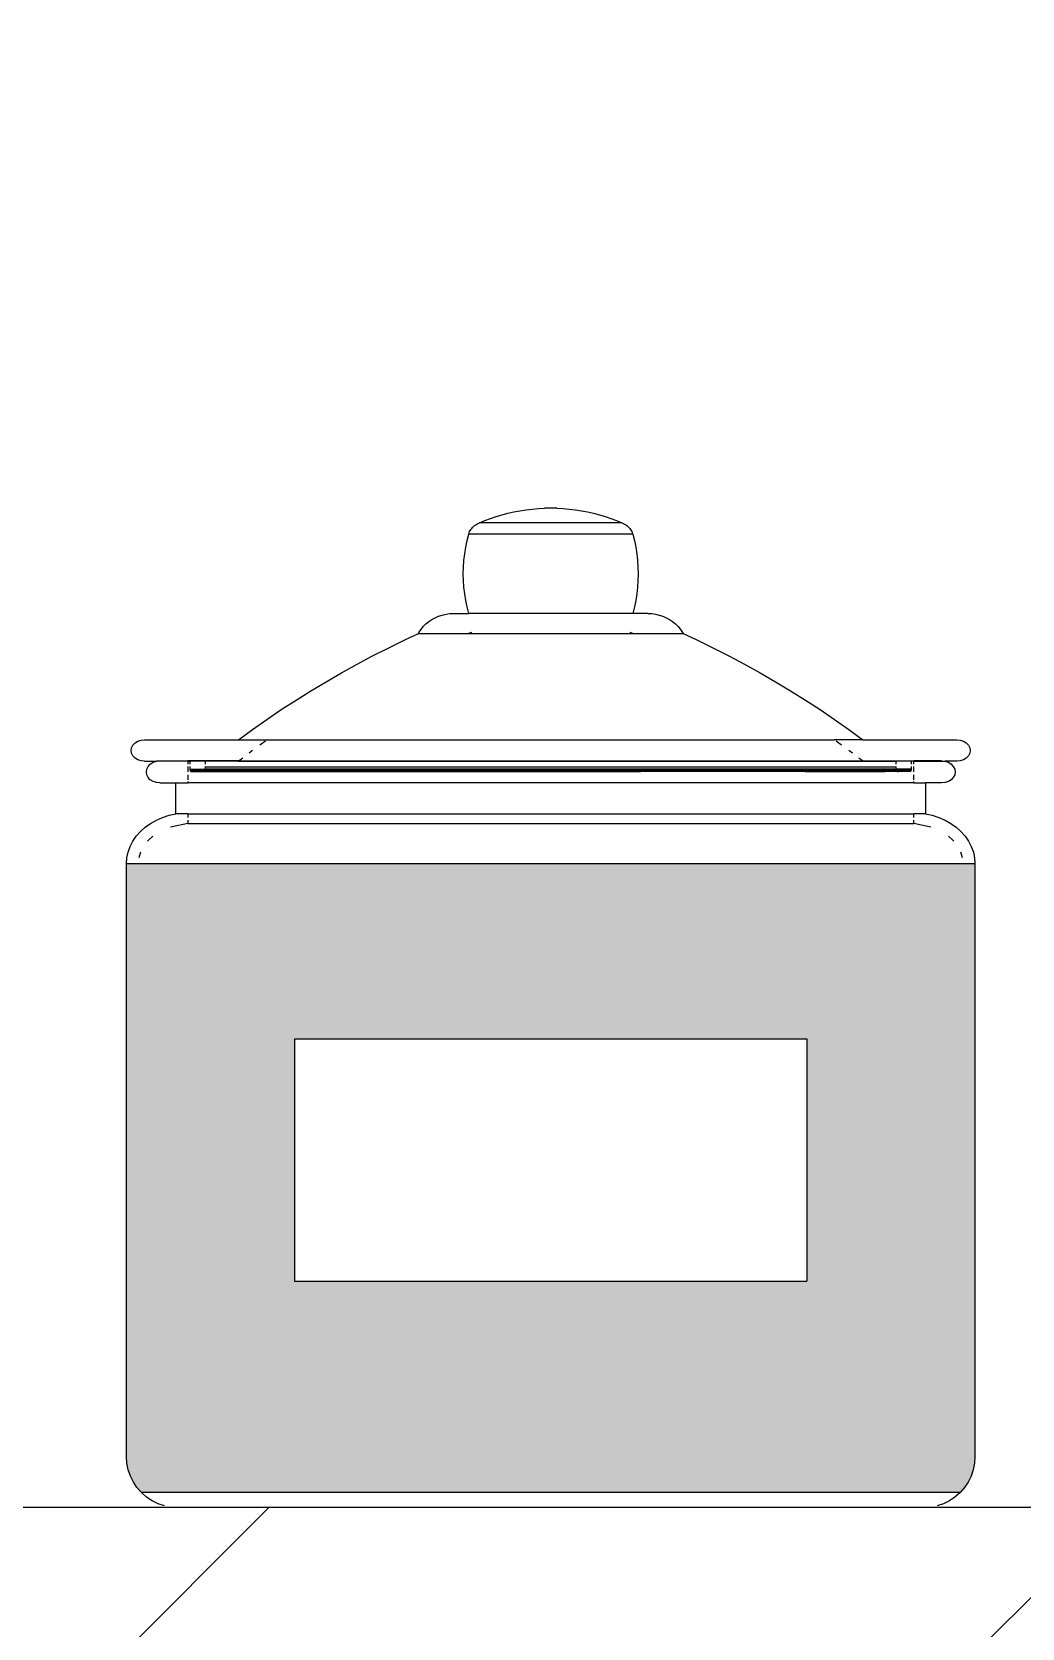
# Model space of a CAD drawing. Header units: millimetres. Extents: x 857 to 2168, y 576 to 1198.
# Drawn here: x 1502.88 to 1509.97, y 792.89 to 804.33 of the extents above; entities that cross this region are included whole.
import ezdxf

# ---------------------------------------------------------------- set-up
doc = ezdxf.new("R2010")
doc.units = ezdxf.units.MM
doc.layers.add('WAL', color=7, linetype='Continuous', lineweight=30)

msp = doc.modelspace()

# ---------------------------------------------------------------- hatches: boundary and pattern name
at = {"lineweight": -2, "true_color": 0xfac7ad}
h = msp.add_hatch(color=31, dxfattribs=at)
h.dxf.hatch_style = 1
h.paths.add_polyline_path([(1502.977, 833.707), (1502.893, 833.707), (1496.981, 833.707), (1496.896, 833.707), (1496.896, 827.935), (1496.899, 827.887), (1496.908, 827.84), (1496.924, 827.795), (1496.945, 827.752), (1496.972, 827.712), (1497.003, 827.676), (1497.039, 827.645), (1497.079, 827.618), (1497.122, 827.597), (1497.134, 827.593), (1502.74, 827.593), (1502.752, 827.597), (1502.794, 827.618), (1502.834, 827.645), (1502.87, 827.676), (1502.902, 827.712), (1502.928, 827.752), (1502.95, 827.795), (1502.965, 827.84), (1502.974, 827.887), (1502.977, 827.935)])
h.paths.add_polyline_path([(1501.772, 829.952), (1498.101, 829.952), (1498.101, 831.69), (1501.772, 831.69)], flags=16)
h.paths.add_polyline_path([(1509.928, 833.707), (1509.843, 833.707), (1503.931, 833.707), (1503.846, 833.707), (1503.846, 827.935), (1503.849, 827.887), (1503.859, 827.84), (1503.874, 827.795), (1503.895, 827.752), (1503.922, 827.712), (1503.953, 827.676), (1503.989, 827.645), (1504.029, 827.618), (1504.072, 827.597), (1504.084, 827.593), (1509.69, 827.593), (1509.702, 827.597), (1509.745, 827.618), (1509.784, 827.645), (1509.82, 827.676), (1509.852, 827.712), (1509.879, 827.752), (1509.9, 827.795), (1509.915, 827.84), (1509.924, 827.887), (1509.928, 827.935)])
h.paths.add_polyline_path([(1505.052, 829.952), (1505.052, 831.69), (1508.722, 831.69), (1508.722, 829.952)], flags=16)
h.paths.add_polyline_path([(1516.687, 827.795), (1516.702, 827.84), (1516.712, 827.887), (1516.715, 827.935), (1516.715, 832.187), (1510.634, 832.187), (1510.634, 827.935), (1510.637, 827.887), (1510.646, 827.84), (1510.661, 827.795), (1510.683, 827.752), (1510.709, 827.712), (1510.741, 827.676), (1510.777, 827.645), (1510.816, 827.618), (1510.859, 827.597), (1510.871, 827.593), (1516.477, 827.593), (1516.489, 827.597), (1516.532, 827.618), (1516.572, 827.645), (1516.608, 827.676), (1516.639, 827.712), (1516.666, 827.752)])
h.paths.add_polyline_path([(1511.839, 829.192), (1511.839, 830.93), (1515.509, 830.93), (1515.509, 829.192)], flags=16)
h.paths.add_polyline_path([(1523.665, 832.187), (1517.584, 832.187), (1517.584, 827.935), (1517.587, 827.887), (1517.596, 827.84), (1517.612, 827.795), (1517.633, 827.752), (1517.659, 827.712), (1517.691, 827.676), (1517.727, 827.645), (1517.767, 827.618), (1517.81, 827.597), (1517.822, 827.593), (1523.427, 827.593), (1523.439, 827.597), (1523.482, 827.618), (1523.522, 827.645), (1523.558, 827.676), (1523.59, 827.712), (1523.616, 827.752), (1523.637, 827.795), (1523.653, 827.84), (1523.662, 827.887), (1523.665, 827.935)])
h.paths.add_polyline_path([(1518.789, 829.192), (1518.789, 830.93), (1522.46, 830.93), (1522.46, 829.192)], flags=16)
h.paths.add_polyline_path([(1504.216, 820.919), (1498.134, 820.919), (1498.134, 816.667), (1498.137, 816.619), (1498.147, 816.573), (1498.162, 816.527), (1498.183, 816.484), (1498.21, 816.444), (1498.241, 816.409), (1504.108, 816.409), (1504.14, 816.444), (1504.167, 816.484), (1504.188, 816.527), (1504.203, 816.573), (1504.212, 816.619), (1504.216, 816.667)])
h.paths.add_polyline_path([(1503.01, 817.924), (1499.34, 817.924), (1499.34, 819.662), (1503.01, 819.662)], flags=16)
h.paths.add_polyline_path([(1524.903, 822.439), (1524.819, 822.439), (1518.906, 822.439), (1518.822, 822.439), (1518.822, 816.667), (1518.825, 816.619), (1518.834, 816.573), (1518.85, 816.527), (1518.871, 816.484), (1518.897, 816.444), (1518.929, 816.409), (1524.796, 816.409), (1524.828, 816.444), (1524.854, 816.484), (1524.875, 816.527), (1524.891, 816.573), (1524.9, 816.619), (1524.903, 816.667)])
h.paths.add_polyline_path([(1523.698, 820.422), (1523.698, 818.684), (1520.027, 818.684), (1520.027, 820.422)], flags=16)
h.paths.add_polyline_path([(1511.166, 820.919), (1505.084, 820.919), (1505.084, 816.667), (1505.087, 816.619), (1505.097, 816.573), (1505.112, 816.527), (1505.133, 816.484), (1505.16, 816.444), (1505.192, 816.409), (1511.059, 816.409), (1511.09, 816.444), (1511.117, 816.484), (1511.138, 816.527), (1511.153, 816.573), (1511.163, 816.619), (1511.166, 816.667)])
h.paths.add_polyline_path([(1506.29, 817.924), (1506.29, 819.662), (1509.96, 819.662), (1509.96, 817.924)], flags=16)
h.paths.add_polyline_path([(1517.953, 822.439), (1517.869, 822.439), (1511.956, 822.439), (1511.872, 822.439), (1511.872, 816.667), (1511.875, 816.619), (1511.884, 816.573), (1511.9, 816.527), (1511.921, 816.484), (1511.947, 816.444), (1511.979, 816.409), (1517.846, 816.409), (1517.878, 816.444), (1517.904, 816.484), (1517.925, 816.527), (1517.941, 816.573), (1517.95, 816.619), (1517.953, 816.667)])
h.paths.add_polyline_path([(1513.077, 818.684), (1513.077, 820.422), (1516.748, 820.422), (1516.748, 818.684)], flags=16)
h.paths.add_polyline_path([(1502.654, 811.183), (1502.57, 811.183), (1496.658, 811.183), (1496.573, 811.183), (1496.573, 805.411), (1496.576, 805.363), (1496.585, 805.316), (1496.601, 805.271), (1496.622, 805.228), (1496.649, 805.188), (1496.68, 805.152), (1496.716, 805.12), (1496.756, 805.094), (1496.799, 805.073), (1496.844, 805.057), (1496.891, 805.048), (1496.939, 805.045), (1497.304, 805.045), (1501.923, 805.045), (1502.289, 805.045), (1502.336, 805.048), (1502.383, 805.057), (1502.429, 805.073), (1502.472, 805.094), (1502.511, 805.12), (1502.547, 805.152), (1502.579, 805.188), (1502.605, 805.228), (1502.627, 805.271), (1502.642, 805.316), (1502.651, 805.363), (1502.654, 805.411)])
h.paths.add_polyline_path([(1497.779, 807.428), (1497.779, 809.165), (1501.449, 809.165), (1501.449, 807.428)], flags=16)
h.paths.add_polyline_path([(1509.605, 811.183), (1509.52, 811.183), (1503.608, 811.183), (1503.523, 811.183), (1503.523, 805.411), (1503.526, 805.363), (1503.536, 805.316), (1503.551, 805.271), (1503.572, 805.228), (1503.599, 805.188), (1503.63, 805.152), (1503.666, 805.12), (1503.706, 805.094), (1503.749, 805.073), (1503.794, 805.057), (1503.841, 805.048), (1503.889, 805.045), (1504.254, 805.045), (1508.874, 805.045), (1509.239, 805.045), (1509.287, 805.048), (1509.334, 805.057), (1509.379, 805.073), (1509.422, 805.094), (1509.462, 805.12), (1509.498, 805.152), (1509.529, 805.188), (1509.556, 805.228), (1509.577, 805.271), (1509.592, 805.316), (1509.602, 805.363), (1509.605, 805.411)])
h.paths.add_polyline_path([(1504.729, 807.428), (1504.729, 809.165), (1508.399, 809.165), (1508.399, 807.428)], flags=16)
h.paths.add_polyline_path([(1516.392, 809.662), (1510.311, 809.662), (1510.311, 805.411), (1510.314, 805.363), (1510.323, 805.316), (1510.338, 805.271), (1510.36, 805.228), (1510.386, 805.188), (1510.418, 805.152), (1510.454, 805.12), (1510.493, 805.094), (1510.536, 805.073), (1510.582, 805.057), (1510.629, 805.048), (1510.676, 805.045), (1511.042, 805.045), (1515.661, 805.045), (1516.026, 805.045), (1516.074, 805.048), (1516.121, 805.057), (1516.166, 805.073), (1516.209, 805.094), (1516.249, 805.12), (1516.285, 805.152), (1516.316, 805.188), (1516.343, 805.228), (1516.364, 805.271), (1516.38, 805.316), (1516.389, 805.363), (1516.392, 805.411)])
h.paths.add_polyline_path([(1511.516, 806.668), (1511.516, 808.405), (1515.187, 808.405), (1515.187, 806.668)], flags=16)
h.paths.add_polyline_path([(1523.293, 805.228), (1523.314, 805.271), (1523.33, 805.316), (1523.339, 805.363), (1523.342, 805.411), (1523.342, 809.662), (1517.261, 809.662), (1517.261, 805.411), (1517.264, 805.363), (1517.273, 805.316), (1517.289, 805.271), (1517.31, 805.228), (1517.336, 805.188), (1517.368, 805.152), (1517.404, 805.12), (1517.444, 805.094), (1517.487, 805.073), (1517.532, 805.057), (1517.579, 805.048), (1517.627, 805.045), (1517.992, 805.045), (1522.611, 805.045), (1522.976, 805.045), (1523.024, 805.048), (1523.071, 805.057), (1523.116, 805.073), (1523.159, 805.094), (1523.199, 805.12), (1523.235, 805.152), (1523.267, 805.188)])
h.paths.add_polyline_path([(1518.466, 806.668), (1518.466, 808.405), (1522.137, 808.405), (1522.137, 806.668)], flags=16)
h.paths.add_polyline_path([(1502.685, 798.37), (1496.604, 798.37), (1496.604, 794.118), (1496.607, 794.071), (1496.616, 794.024), (1496.631, 793.978), (1496.653, 793.935), (1496.679, 793.896), (1496.711, 793.86), (1502.578, 793.86), (1502.609, 793.896), (1502.636, 793.935), (1502.657, 793.978), (1502.672, 794.024), (1502.682, 794.071), (1502.685, 794.118)])
h.paths.add_polyline_path([(1497.809, 795.375), (1497.809, 797.113), (1501.479, 797.113), (1501.479, 795.375)], flags=16)
h.paths.add_polyline_path([(1509.635, 798.37), (1503.554, 798.37), (1503.554, 794.118), (1503.557, 794.071), (1503.566, 794.024), (1503.582, 793.978), (1503.603, 793.935), (1503.629, 793.896), (1503.661, 793.86), (1509.528, 793.86), (1509.56, 793.896), (1509.586, 793.935), (1509.607, 793.978), (1509.623, 794.024), (1509.632, 794.071), (1509.635, 794.118)])
h.paths.add_polyline_path([(1504.759, 795.375), (1504.759, 797.113), (1508.43, 797.113), (1508.43, 795.375)], flags=16)
h.paths.add_polyline_path([(1516.422, 799.89), (1516.338, 799.89), (1510.426, 799.89), (1510.341, 799.89), (1510.341, 794.118), (1510.344, 794.071), (1510.354, 794.024), (1510.369, 793.978), (1510.39, 793.935), (1510.417, 793.896), (1510.448, 793.86), (1516.315, 793.86), (1516.347, 793.896), (1516.373, 793.935), (1516.395, 793.978), (1516.41, 794.024), (1516.419, 794.071), (1516.422, 794.118)])
h.paths.add_polyline_path([(1511.547, 796.136), (1511.547, 797.873), (1515.217, 797.873), (1515.217, 796.136)], flags=16)
h.paths.add_polyline_path([(1523.373, 799.89), (1523.288, 799.89), (1517.376, 799.89), (1517.291, 799.89), (1517.291, 794.118), (1517.294, 794.071), (1517.304, 794.024), (1517.319, 793.978), (1517.34, 793.935), (1517.367, 793.896), (1517.398, 793.86), (1523.266, 793.86), (1523.297, 793.896), (1523.324, 793.935), (1523.345, 793.978), (1523.36, 794.024), (1523.37, 794.071), (1523.373, 794.118)])
h.paths.add_polyline_path([(1522.167, 796.136), (1518.497, 796.136), (1518.497, 797.873), (1522.167, 797.873)], flags=16)
at = {"layer": 'WAL', "lineweight": -2, "true_color": 0xd56c9f}
h = msp.add_hatch(dxfattribs=at)
h.set_pattern_fill('GOST_GROUND', color=233, scale=0.75)
h.set_pattern_definition([(45, (-730.247, 1925.7245), (10.606602, 0), [15]), (45, (-727.997, 1925.7245), (10.606602, 0), [15]), (45, (-725.747, 1925.7245), (10.606602, 0), [15])])
h.paths.add_polyline_path([(1533.814, 870.639), (1490.869, 870.639), (1490.869, 841.222), (1529.406, 841.222, 0.496712), (1529.406, 840.282), (1490.869, 840.282), (1490.869, 838.402), (1529.406, 838.402), (1529.406, 793.756), (1490.869, 793.756), (1490.869, 791.876), (1529.428, 791.876, 0.569305), (1529.428, 790.936), (1490.869, 790.936), (1490.869, 762.34), (1533.814, 762.34), (1533.814, 789.996)])

# ---------------------------------------------------------------- linework, layer by layer
at = {"layer": 'WAL', "lineweight": -2}
for p, q in [((1506.246, 800.871), (1506.288, 800.882)), ((1506.246, 800.871), (1506.288, 800.882)), ((1506.288, 800.882), (1506.331, 800.892)), ((1506.288, 800.882), (1506.331, 800.892)), ((1506.331, 800.892), (1506.374, 800.9)), ((1506.331, 800.892), (1506.374, 800.9)), ((1506.374, 800.9), (1506.418, 800.907)), ((1506.374, 800.9), (1506.418, 800.907)), ((1506.418, 800.907), (1506.462, 800.912)), ((1506.418, 800.907), (1506.462, 800.912)), ((1506.462, 800.912), (1506.506, 800.916)), ((1506.462, 800.912), (1506.506, 800.916)), ((1506.506, 800.916), (1506.55, 800.919)), ((1506.506, 800.916), (1506.55, 800.919)), ((1506.639, 800.919), (1506.55, 800.919)), ((1506.639, 800.919), (1506.55, 800.919)), ((1506.639, 800.919), (1506.683, 800.916)), ((1506.639, 800.919), (1506.683, 800.916)), ((1506.683, 800.916), (1506.727, 800.912)), ((1506.683, 800.916), (1506.727, 800.912)), ((1506.727, 800.912), (1506.771, 800.907)), ((1506.727, 800.912), (1506.771, 800.907)), ((1506.771, 800.907), (1506.815, 800.9)), ((1506.771, 800.907), (1506.815, 800.9)), ((1506.815, 800.9), (1506.858, 800.892)), ((1506.815, 800.9), (1506.858, 800.892)), ((1506.858, 800.892), (1506.901, 800.882)), ((1506.858, 800.892), (1506.901, 800.882)), ((1506.901, 800.882), (1506.943, 800.871)), ((1506.901, 800.882), (1506.943, 800.871)), ((1506.017, 800.758), (1506.022, 800.765)), ((1506.017, 800.758), (1506.022, 800.765)), ((1506.022, 800.765), (1506.028, 800.773)), ((1506.022, 800.765), (1506.028, 800.773)), ((1506.028, 800.773), (1506.034, 800.78)), ((1506.028, 800.773), (1506.034, 800.78)), ((1506.034, 800.78), (1506.041, 800.787)), ((1506.034, 800.78), (1506.041, 800.787)), ((1506.041, 800.787), (1506.048, 800.793)), ((1506.041, 800.787), (1506.048, 800.793)), ((1506.048, 800.793), (1506.057, 800.799)), ((1506.048, 800.793), (1506.057, 800.799)), ((1506.057, 800.799), (1506.065, 800.804)), ((1506.057, 800.799), (1506.065, 800.804)), ((1506.065, 800.804), (1506.074, 800.809)), ((1506.065, 800.804), (1506.074, 800.809)), ((1506.074, 800.809), (1506.084, 800.814)), ((1506.074, 800.809), (1506.084, 800.814)), ((1506.084, 800.814), (1506.123, 800.83)), ((1506.084, 800.814), (1506.123, 800.83)), ((1507.105, 800.814), (1506.084, 800.814)), ((1507.105, 800.814), (1506.084, 800.814)), ((1506.123, 800.83), (1506.163, 800.845)), ((1506.123, 800.83), (1506.163, 800.845)), ((1506.163, 800.845), (1506.204, 800.859)), ((1506.163, 800.845), (1506.204, 800.859)), ((1506.204, 800.859), (1506.246, 800.871)), ((1506.204, 800.859), (1506.246, 800.871)), ((1506.943, 800.871), (1506.985, 800.859)), ((1506.943, 800.871), (1506.985, 800.859)), ((1506.985, 800.859), (1507.026, 800.845)), ((1506.985, 800.859), (1507.026, 800.845)), ((1507.026, 800.845), (1507.066, 800.83)), ((1507.026, 800.845), (1507.066, 800.83)), ((1507.066, 800.83), (1507.105, 800.814)), ((1507.066, 800.83), (1507.105, 800.814)), ((1507.105, 800.814), (1507.115, 800.809)), ((1507.105, 800.814), (1507.115, 800.809)), ((1507.115, 800.809), (1507.124, 800.804)), ((1507.115, 800.809), (1507.124, 800.804)), ((1507.124, 800.804), (1507.132, 800.799)), ((1507.124, 800.804), (1507.132, 800.799)), ((1507.132, 800.799), (1507.14, 800.793)), ((1507.132, 800.799), (1507.14, 800.793)), ((1507.14, 800.793), (1507.148, 800.787)), ((1507.14, 800.793), (1507.148, 800.787)), ((1507.148, 800.787), (1507.155, 800.78)), ((1507.148, 800.787), (1507.155, 800.78)), ((1507.155, 800.78), (1507.161, 800.773)), ((1507.155, 800.78), (1507.161, 800.773)), ((1507.161, 800.773), (1507.167, 800.765)), ((1507.161, 800.773), (1507.167, 800.765)), ((1507.167, 800.765), (1507.172, 800.758)), ((1507.167, 800.765), (1507.172, 800.758)), ((1505.985, 800.639), (1505.995, 800.686)), ((1505.985, 800.639), (1505.995, 800.686)), ((1505.995, 800.686), (1506.007, 800.733)), ((1505.995, 800.686), (1506.007, 800.733)), ((1506.007, 800.733), (1506.009, 800.741)), ((1506.007, 800.733), (1506.009, 800.741)), ((1507.182, 800.733), (1506.007, 800.733)), ((1507.182, 800.733), (1506.007, 800.733)), ((1506.009, 800.741), (1506.013, 800.75)), ((1506.009, 800.741), (1506.013, 800.75)), ((1506.013, 800.75), (1506.017, 800.758)), ((1506.013, 800.75), (1506.017, 800.758)), ((1507.172, 800.758), (1507.176, 800.75)), ((1507.172, 800.758), (1507.176, 800.75)), ((1507.176, 800.75), (1507.179, 800.741)), ((1507.176, 800.75), (1507.179, 800.741)), ((1507.179, 800.741), (1507.182, 800.733)), ((1507.179, 800.741), (1507.182, 800.733)), ((1507.182, 800.733), (1507.194, 800.686)), ((1507.182, 800.733), (1507.194, 800.686)), ((1507.194, 800.686), (1507.204, 800.639)), ((1507.194, 800.686), (1507.204, 800.639)), ((1505.969, 800.496), (1505.972, 800.544)), ((1505.969, 800.496), (1505.972, 800.544)), ((1505.972, 800.544), (1505.978, 800.591)), ((1505.972, 800.544), (1505.978, 800.591)), ((1505.978, 800.591), (1505.985, 800.639)), ((1505.978, 800.591), (1505.985, 800.639)), ((1507.204, 800.639), (1507.211, 800.591)), ((1507.204, 800.639), (1507.211, 800.591)), ((1507.211, 800.591), (1507.216, 800.544)), ((1507.211, 800.591), (1507.216, 800.544)), ((1507.216, 800.544), (1507.22, 800.496)), ((1507.216, 800.544), (1507.22, 800.496)), ((1505.968, 800.448), (1505.969, 800.496)), ((1505.968, 800.448), (1505.969, 800.496)), ((1505.969, 800.4), (1505.968, 800.448)), ((1505.969, 800.4), (1505.968, 800.448)), ((1507.22, 800.496), (1507.221, 800.448)), ((1507.22, 800.496), (1507.221, 800.448)), ((1507.221, 800.448), (1507.22, 800.4)), ((1507.221, 800.448), (1507.22, 800.4)), ((1505.972, 800.352), (1505.969, 800.4)), ((1505.972, 800.352), (1505.969, 800.4)), ((1505.978, 800.305), (1505.972, 800.352)), ((1505.978, 800.305), (1505.972, 800.352)), ((1505.985, 800.257), (1505.978, 800.305)), ((1505.985, 800.257), (1505.978, 800.305)), ((1507.211, 800.305), (1507.204, 800.257)), ((1507.211, 800.305), (1507.204, 800.257)), ((1507.216, 800.352), (1507.211, 800.305)), ((1507.216, 800.352), (1507.211, 800.305)), ((1507.22, 800.4), (1507.216, 800.352)), ((1507.22, 800.4), (1507.216, 800.352)), ((1505.995, 800.21), (1505.985, 800.257)), ((1505.995, 800.21), (1505.985, 800.257)), ((1506.007, 800.163), (1505.995, 800.21)), ((1506.007, 800.163), (1505.995, 800.21)), ((1507.194, 800.21), (1507.182, 800.163)), ((1507.194, 800.21), (1507.182, 800.163)), ((1507.204, 800.257), (1507.194, 800.21)), ((1507.204, 800.257), (1507.194, 800.21)), ((1505.681, 800.069), (1505.7, 800.088)), ((1505.681, 800.069), (1505.7, 800.088)), ((1505.7, 800.088), (1505.721, 800.105)), ((1505.7, 800.088), (1505.721, 800.105)), ((1505.721, 800.105), (1505.743, 800.12)), ((1505.721, 800.105), (1505.743, 800.12)), ((1505.743, 800.12), (1505.766, 800.133)), ((1505.743, 800.12), (1505.766, 800.133)), ((1505.766, 800.133), (1505.791, 800.144)), ((1505.766, 800.133), (1505.791, 800.144)), ((1505.791, 800.144), (1505.817, 800.152)), ((1505.791, 800.144), (1505.817, 800.152)), ((1505.817, 800.152), (1505.844, 800.158)), ((1505.817, 800.152), (1505.844, 800.158)), ((1505.844, 800.158), (1505.871, 800.162)), ((1505.844, 800.158), (1505.871, 800.162)), ((1505.871, 800.162), (1505.898, 800.163)), ((1505.871, 800.162), (1505.898, 800.163)), ((1505.898, 800.163), (1506.007, 800.163)), ((1505.898, 800.163), (1506.007, 800.163)), ((1507.182, 800.163), (1506.007, 800.163)), ((1507.182, 800.163), (1506.007, 800.163)), ((1507.291, 800.163), (1507.182, 800.163)), ((1507.291, 800.163), (1507.182, 800.163)), ((1507.291, 800.163), (1507.318, 800.162)), ((1507.291, 800.163), (1507.318, 800.162)), ((1507.318, 800.162), (1507.345, 800.158)), ((1507.318, 800.162), (1507.345, 800.158)), ((1507.345, 800.158), (1507.372, 800.152)), ((1507.345, 800.158), (1507.372, 800.152)), ((1507.372, 800.152), (1507.398, 800.144)), ((1507.372, 800.152), (1507.398, 800.144)), ((1507.398, 800.144), (1507.422, 800.133)), ((1507.398, 800.144), (1507.422, 800.133)), ((1507.422, 800.133), (1507.446, 800.12)), ((1507.422, 800.133), (1507.446, 800.12)), ((1507.446, 800.12), (1507.468, 800.105)), ((1507.446, 800.12), (1507.468, 800.105)), ((1507.468, 800.105), (1507.489, 800.088)), ((1507.468, 800.105), (1507.489, 800.088)), ((1507.489, 800.088), (1507.508, 800.069)), ((1507.489, 800.088), (1507.508, 800.069)), ((1505.433, 799.917), (1505.548, 799.974)), ((1505.433, 799.917), (1505.548, 799.974)), ((1505.548, 799.974), (1505.646, 800.019)), ((1505.548, 799.974), (1505.646, 800.019)), ((1505.646, 800.019), (1505.65, 800.027)), ((1505.646, 800.019), (1505.65, 800.027)), ((1505.646, 800.019), (1506.005, 800.019)), ((1505.646, 800.019), (1506.005, 800.019)), ((1505.65, 800.027), (1505.665, 800.049)), ((1505.65, 800.027), (1505.665, 800.049)), ((1505.665, 800.049), (1505.681, 800.069)), ((1505.665, 800.049), (1505.681, 800.069)), ((1506.026, 800.027), (1506.005, 800.019)), ((1506.026, 800.027), (1506.005, 800.019)), ((1506.005, 800.019), (1507.184, 800.019)), ((1506.005, 800.019), (1507.184, 800.019)), ((1507.184, 800.019), (1507.163, 800.027)), ((1507.184, 800.019), (1507.163, 800.027)), ((1507.184, 800.019), (1507.543, 800.019)), ((1507.184, 800.019), (1507.543, 800.019)), ((1507.508, 800.069), (1507.524, 800.049)), ((1507.508, 800.069), (1507.524, 800.049)), ((1507.524, 800.049), (1507.539, 800.027)), ((1507.524, 800.049), (1507.539, 800.027)), ((1507.539, 800.027), (1507.543, 800.019)), ((1507.539, 800.027), (1507.543, 800.019)), ((1507.543, 800.019), (1507.641, 799.974)), ((1507.543, 800.019), (1507.641, 799.974)), ((1507.641, 799.974), (1507.756, 799.917)), ((1507.641, 799.974), (1507.756, 799.917)), ((1505.206, 799.799), (1505.318, 799.859)), ((1505.206, 799.799), (1505.318, 799.859)), ((1505.318, 799.859), (1505.433, 799.917)), ((1505.318, 799.859), (1505.433, 799.917)), ((1507.756, 799.917), (1507.871, 799.859)), ((1507.756, 799.917), (1507.871, 799.859)), ((1507.871, 799.859), (1507.983, 799.799)), ((1507.871, 799.859), (1507.983, 799.799)), ((1504.984, 799.674), (1505.094, 799.738)), ((1504.984, 799.674), (1505.094, 799.738)), ((1505.094, 799.738), (1505.206, 799.799)), ((1505.094, 799.738), (1505.206, 799.799)), ((1507.983, 799.799), (1508.095, 799.738)), ((1507.983, 799.799), (1508.095, 799.738)), ((1508.095, 799.738), (1508.205, 799.674)), ((1508.095, 799.738), (1508.205, 799.674)), ((1504.876, 799.609), (1504.984, 799.674)), ((1504.876, 799.609), (1504.984, 799.674)), ((1508.205, 799.674), (1508.313, 799.609)), ((1508.205, 799.674), (1508.313, 799.609)), ((1504.663, 799.474), (1504.769, 799.542)), ((1504.663, 799.474), (1504.769, 799.542)), ((1504.769, 799.542), (1504.876, 799.609)), ((1504.769, 799.542), (1504.876, 799.609)), ((1508.313, 799.609), (1508.42, 799.542)), ((1508.313, 799.609), (1508.42, 799.542)), ((1508.42, 799.542), (1508.526, 799.474)), ((1508.42, 799.542), (1508.526, 799.474)), ((1504.457, 799.331), (1504.56, 799.403)), ((1504.457, 799.331), (1504.56, 799.403)), ((1504.56, 799.403), (1504.663, 799.474)), ((1504.56, 799.403), (1504.663, 799.474)), ((1508.526, 799.474), (1508.629, 799.403)), ((1508.526, 799.474), (1508.629, 799.403)), ((1508.629, 799.403), (1508.731, 799.331)), ((1508.629, 799.403), (1508.731, 799.331)), ((1504.357, 799.258), (1504.457, 799.331)), ((1504.357, 799.258), (1504.457, 799.331)), ((1508.731, 799.331), (1508.832, 799.258)), ((1508.731, 799.331), (1508.832, 799.258)), ((1503.587, 799.181), (1503.59, 799.201)), ((1503.587, 799.181), (1503.59, 799.201)), ((1503.59, 799.161), (1503.587, 799.181)), ((1503.59, 799.161), (1503.587, 799.181)), ((1503.59, 799.201), (1503.6, 799.22)), ((1503.59, 799.201), (1503.6, 799.22)), ((1503.6, 799.142), (1503.59, 799.161)), ((1503.6, 799.142), (1503.59, 799.161)), ((1503.6, 799.22), (1503.615, 799.235)), ((1503.6, 799.22), (1503.615, 799.235)), ((1503.615, 799.235), (1503.636, 799.248)), ((1503.615, 799.235), (1503.636, 799.248)), ((1503.636, 799.248), (1503.659, 799.255)), ((1503.636, 799.248), (1503.659, 799.255)), ((1503.659, 799.255), (1503.684, 799.258)), ((1503.659, 799.255), (1503.684, 799.258)), ((1503.684, 799.258), (1504.357, 799.258)), ((1503.684, 799.258), (1504.357, 799.258)), ((1504.357, 799.258), (1504.564, 799.258)), ((1504.357, 799.258), (1504.564, 799.258)), ((1504.458, 799.181), (1504.432, 799.161)), ((1504.458, 799.181), (1504.432, 799.161)), ((1504.549, 799.248), (1504.51, 799.22)), ((1504.549, 799.248), (1504.51, 799.22)), ((1504.564, 799.258), (1504.56, 799.255)), ((1504.564, 799.258), (1504.56, 799.255)), ((1504.564, 799.258), (1508.625, 799.258)), ((1504.564, 799.258), (1508.625, 799.258)), ((1508.629, 799.255), (1508.625, 799.258)), ((1508.832, 799.258), (1508.625, 799.258)), ((1508.629, 799.255), (1508.625, 799.258)), ((1508.832, 799.258), (1508.625, 799.258)), ((1508.679, 799.22), (1508.64, 799.248)), ((1508.679, 799.22), (1508.64, 799.248)), ((1508.757, 799.161), (1508.731, 799.181)), ((1508.757, 799.161), (1508.731, 799.181)), ((1508.832, 799.258), (1509.505, 799.258)), ((1508.832, 799.258), (1509.505, 799.258)), ((1509.505, 799.258), (1509.53, 799.255)), ((1509.505, 799.258), (1509.53, 799.255)), ((1509.53, 799.255), (1509.553, 799.248)), ((1509.53, 799.255), (1509.553, 799.248)), ((1509.553, 799.248), (1509.573, 799.235)), ((1509.553, 799.248), (1509.573, 799.235)), ((1509.573, 799.235), (1509.589, 799.22)), ((1509.573, 799.235), (1509.589, 799.22)), ((1509.589, 799.22), (1509.599, 799.201)), ((1509.589, 799.22), (1509.599, 799.201)), ((1509.599, 799.161), (1509.589, 799.142)), ((1509.599, 799.161), (1509.589, 799.142)), ((1509.599, 799.201), (1509.602, 799.181)), ((1509.599, 799.201), (1509.602, 799.181)), ((1509.602, 799.181), (1509.599, 799.161)), ((1509.602, 799.181), (1509.599, 799.161)), ((1503.615, 799.126), (1503.6, 799.142)), ((1503.615, 799.126), (1503.6, 799.142)), ((1503.636, 799.114), (1503.615, 799.126)), ((1503.636, 799.114), (1503.615, 799.126)), ((1503.659, 799.107), (1503.636, 799.114)), ((1503.659, 799.107), (1503.636, 799.114)), ((1503.684, 799.104), (1503.659, 799.107)), ((1503.684, 799.104), (1503.659, 799.107)), ((1503.684, 799.104), (1503.768, 799.104)), ((1503.684, 799.104), (1503.768, 799.104)), ((1503.696, 799.027), (1503.699, 799.048)), ((1503.696, 799.027), (1503.699, 799.048)), ((1503.699, 799.048), (1503.709, 799.067)), ((1503.699, 799.048), (1503.709, 799.067)), ((1503.709, 799.067), (1503.724, 799.083)), ((1503.709, 799.067), (1503.724, 799.083)), ((1503.724, 799.083), (1503.744, 799.096)), ((1503.724, 799.083), (1503.744, 799.096)), ((1503.744, 799.096), (1503.768, 799.104)), ((1503.744, 799.096), (1503.768, 799.104)), ((1503.768, 799.104), (1503.769, 799.104)), ((1503.768, 799.104), (1503.769, 799.104)), ((1503.769, 799.104), (1503.793, 799.107)), ((1503.769, 799.104), (1503.793, 799.107)), ((1503.993, 799.104), (1503.769, 799.104)), ((1503.993, 799.104), (1503.769, 799.104)), ((1503.793, 799.107), (1503.993, 799.107)), ((1503.793, 799.107), (1503.993, 799.107)), ((1503.993, 799.107), (1503.993, 799.104)), ((1504.361, 799.107), (1503.993, 799.107)), ((1503.993, 799.107), (1503.993, 799.104)), ((1504.361, 799.107), (1503.993, 799.107)), ((1503.993, 799.104), (1503.993, 799.083)), ((1503.993, 799.104), (1504.009, 799.104)), ((1503.993, 799.104), (1503.993, 799.083)), ((1503.993, 799.104), (1504.009, 799.104)), ((1503.993, 799.067), (1503.993, 799.027)), ((1503.993, 799.067), (1503.993, 799.027)), ((1504.01, 799.083), (1504.009, 799.104)), ((1504.118, 799.104), (1504.009, 799.104)), ((1504.01, 799.083), (1504.009, 799.104)), ((1504.118, 799.104), (1504.009, 799.104)), ((1504.01, 799.046), (1504.01, 799.067)), ((1504.01, 799.046), (1504.01, 799.067)), ((1504.011, 799.041), (1504.01, 799.046)), ((1504.01, 799.046), (1504.116, 799.046)), ((1504.011, 799.041), (1504.01, 799.046)), ((1504.01, 799.046), (1504.116, 799.046)), ((1504.116, 799.046), (1504.115, 799.041)), ((1504.116, 799.046), (1504.115, 799.041)), ((1504.118, 799.061), (1504.116, 799.046)), ((1504.118, 799.061), (1504.116, 799.046)), ((1509.073, 799.046), (1504.116, 799.046)), ((1509.073, 799.046), (1504.116, 799.046)), ((1504.118, 799.104), (1504.118, 799.083)), ((1504.357, 799.104), (1504.118, 799.104)), ((1504.118, 799.104), (1504.118, 799.083)), ((1504.357, 799.104), (1504.118, 799.104)), ((1504.118, 799.067), (1504.118, 799.061)), ((1504.118, 799.067), (1504.118, 799.061)), ((1509.071, 799.061), (1504.118, 799.061)), ((1509.071, 799.061), (1504.118, 799.061)), ((1504.361, 799.107), (1504.357, 799.104)), ((1504.361, 799.107), (1504.357, 799.104)), ((1504.357, 799.104), (1508.832, 799.104)), ((1504.357, 799.104), (1508.832, 799.104)), ((1504.387, 799.126), (1504.361, 799.107)), ((1504.387, 799.126), (1504.361, 799.107)), ((1504.361, 799.107), (1508.828, 799.107)), ((1504.361, 799.107), (1508.828, 799.107)), ((1508.828, 799.107), (1508.802, 799.126)), ((1508.828, 799.107), (1508.802, 799.126)), ((1508.832, 799.104), (1508.828, 799.107)), ((1508.828, 799.107), (1509.196, 799.107)), ((1508.832, 799.104), (1508.828, 799.107)), ((1508.828, 799.107), (1509.196, 799.107)), ((1508.832, 799.107), (1509.196, 799.107)), ((1508.832, 799.107), (1509.196, 799.107)), ((1508.832, 799.104), (1509.071, 799.104)), ((1508.832, 799.104), (1509.071, 799.104)), ((1509.071, 799.083), (1509.071, 799.104)), ((1509.179, 799.104), (1509.071, 799.104)), ((1509.071, 799.083), (1509.071, 799.104)), ((1509.179, 799.104), (1509.071, 799.104)), ((1509.071, 799.061), (1509.071, 799.067)), ((1509.071, 799.061), (1509.071, 799.067)), ((1509.073, 799.046), (1509.071, 799.061)), ((1509.073, 799.046), (1509.071, 799.061)), ((1509.074, 799.041), (1509.073, 799.046)), ((1509.179, 799.046), (1509.073, 799.046)), ((1509.074, 799.041), (1509.073, 799.046)), ((1509.179, 799.046), (1509.073, 799.046)), ((1509.179, 799.046), (1509.177, 799.041)), ((1509.179, 799.046), (1509.177, 799.041)), ((1509.179, 799.104), (1509.179, 799.083)), ((1509.196, 799.104), (1509.179, 799.104)), ((1509.179, 799.104), (1509.179, 799.083)), ((1509.196, 799.104), (1509.179, 799.104)), ((1509.179, 799.067), (1509.179, 799.046)), ((1509.179, 799.067), (1509.179, 799.046)), ((1509.196, 799.104), (1509.196, 799.107)), ((1509.396, 799.107), (1509.196, 799.107)), ((1509.196, 799.104), (1509.196, 799.107)), ((1509.396, 799.107), (1509.196, 799.107)), ((1509.196, 799.083), (1509.196, 799.104)), ((1509.196, 799.104), (1509.42, 799.104)), ((1509.196, 799.083), (1509.196, 799.104)), ((1509.196, 799.104), (1509.42, 799.104)), ((1509.196, 799.027), (1509.196, 799.067)), ((1509.196, 799.027), (1509.196, 799.067)), ((1509.396, 799.107), (1509.42, 799.104)), ((1509.396, 799.107), (1509.42, 799.104)), ((1509.42, 799.104), (1509.421, 799.104)), ((1509.42, 799.104), (1509.421, 799.104)), ((1509.421, 799.104), (1509.445, 799.096)), ((1509.505, 799.104), (1509.421, 799.104)), ((1509.421, 799.104), (1509.445, 799.096)), ((1509.505, 799.104), (1509.421, 799.104)), ((1509.445, 799.096), (1509.465, 799.083)), ((1509.445, 799.096), (1509.465, 799.083)), ((1509.465, 799.083), (1509.48, 799.067)), ((1509.465, 799.083), (1509.48, 799.067)), ((1509.48, 799.067), (1509.49, 799.048)), ((1509.48, 799.067), (1509.49, 799.048)), ((1509.49, 799.048), (1509.493, 799.027)), ((1509.49, 799.048), (1509.493, 799.027)), ((1509.53, 799.107), (1509.505, 799.104)), ((1509.53, 799.107), (1509.505, 799.104)), ((1509.553, 799.114), (1509.53, 799.107)), ((1509.553, 799.114), (1509.53, 799.107)), ((1509.573, 799.126), (1509.553, 799.114)), ((1509.573, 799.126), (1509.553, 799.114)), ((1509.589, 799.142), (1509.573, 799.126)), ((1509.589, 799.142), (1509.573, 799.126)), ((1503.699, 799.007), (1503.696, 799.027)), ((1503.699, 799.007), (1503.696, 799.027)), ((1503.709, 798.988), (1503.699, 799.007)), ((1503.709, 798.988), (1503.699, 799.007)), ((1503.724, 798.971), (1503.709, 798.988)), ((1503.724, 798.971), (1503.709, 798.988)), ((1503.744, 798.959), (1503.724, 798.971)), ((1503.744, 798.959), (1503.724, 798.971)), ((1503.768, 798.951), (1503.744, 798.959)), ((1503.768, 798.951), (1503.744, 798.959)), ((1503.793, 798.948), (1503.768, 798.951)), ((1503.793, 798.948), (1503.768, 798.951)), ((1503.793, 798.948), (1503.908, 798.948)), ((1503.793, 798.948), (1503.908, 798.948)), ((1503.908, 798.726), (1503.908, 798.948)), ((1503.908, 798.948), (1503.993, 798.948)), ((1503.908, 798.726), (1503.908, 798.948)), ((1503.908, 798.948), (1503.993, 798.948)), ((1503.993, 799.007), (1503.993, 798.971)), ((1503.993, 799.007), (1503.993, 798.971)), ((1503.993, 798.959), (1503.993, 798.948)), ((1503.993, 798.959), (1503.993, 798.948)), ((1509.196, 798.948), (1503.993, 798.948)), ((1509.196, 798.948), (1503.993, 798.948)), ((1504.013, 799.035), (1504.011, 799.041)), ((1504.011, 799.041), (1504.115, 799.041)), ((1504.013, 799.035), (1504.011, 799.041)), ((1504.011, 799.041), (1504.115, 799.041)), ((1504.015, 799.03), (1504.013, 799.035)), ((1504.013, 799.035), (1504.101, 799.035)), ((1504.015, 799.03), (1504.013, 799.035)), ((1504.013, 799.035), (1504.101, 799.035)), ((1504.015, 799.03), (1504.103, 799.03)), ((1504.017, 799.027), (1504.015, 799.03)), ((1504.015, 799.03), (1504.103, 799.03)), ((1504.017, 799.027), (1504.015, 799.03)), ((1504.101, 799.035), (1504.114, 799.037)), ((1504.101, 799.035), (1504.114, 799.037)), ((1504.103, 799.03), (1504.112, 799.031)), ((1504.103, 799.03), (1504.112, 799.031)), ((1504.112, 799.031), (1504.11, 799.027)), ((1504.112, 799.031), (1504.11, 799.027)), ((1504.114, 799.037), (1504.112, 799.031)), ((1504.114, 799.037), (1504.112, 799.031)), ((1504.112, 799.031), (1504.197, 799.031)), ((1504.112, 799.031), (1504.197, 799.031)), ((1504.115, 799.041), (1504.114, 799.037)), ((1504.115, 799.041), (1504.114, 799.037)), ((1504.114, 799.037), (1504.199, 799.037)), ((1504.114, 799.037), (1504.199, 799.037)), ((1504.115, 799.041), (1509.074, 799.041)), ((1504.115, 799.041), (1509.074, 799.041)), ((1504.197, 799.031), (1504.361, 799.03)), ((1504.197, 799.031), (1504.361, 799.03)), ((1504.199, 799.037), (1504.359, 799.035)), ((1504.199, 799.037), (1504.359, 799.035)), ((1504.359, 799.035), (1504.446, 799.037)), ((1504.359, 799.035), (1504.446, 799.037)), ((1504.361, 799.03), (1504.445, 799.031)), ((1504.361, 799.03), (1504.445, 799.031)), ((1504.445, 799.031), (1504.771, 799.03)), ((1504.445, 799.031), (1504.771, 799.03)), ((1504.446, 799.037), (1504.769, 799.035)), ((1504.446, 799.037), (1504.769, 799.035)), ((1504.769, 799.035), (1504.841, 799.037)), ((1504.769, 799.035), (1504.841, 799.037)), ((1504.771, 799.03), (1504.839, 799.031)), ((1504.771, 799.03), (1504.839, 799.031)), ((1504.839, 799.031), (1505.305, 799.03)), ((1504.839, 799.031), (1505.305, 799.03)), ((1504.841, 799.037), (1505.304, 799.035)), ((1504.841, 799.037), (1505.304, 799.035)), ((1505.304, 799.035), (1505.354, 799.037)), ((1505.304, 799.035), (1505.354, 799.037)), ((1505.305, 799.03), (1505.353, 799.031)), ((1505.305, 799.03), (1505.353, 799.031)), ((1505.353, 799.031), (1505.927, 799.03)), ((1505.353, 799.031), (1505.927, 799.03)), ((1505.354, 799.037), (1505.926, 799.035)), ((1505.354, 799.037), (1505.926, 799.035)), ((1505.926, 799.035), (1505.953, 799.037)), ((1505.926, 799.035), (1505.953, 799.037)), ((1505.927, 799.03), (1505.952, 799.031)), ((1505.927, 799.03), (1505.952, 799.031)), ((1505.952, 799.031), (1506.594, 799.03)), ((1507.237, 799.031), (1505.952, 799.031)), ((1505.952, 799.031), (1506.594, 799.03)), ((1507.237, 799.031), (1505.952, 799.031)), ((1505.953, 799.037), (1506.594, 799.035)), ((1507.236, 799.037), (1505.953, 799.037)), ((1505.953, 799.037), (1506.594, 799.035)), ((1507.236, 799.037), (1505.953, 799.037)), ((1506.594, 799.035), (1507.236, 799.037)), ((1506.594, 799.035), (1507.236, 799.037)), ((1506.594, 799.03), (1507.237, 799.031)), ((1506.594, 799.03), (1507.237, 799.031)), ((1507.263, 799.035), (1507.236, 799.037)), ((1507.263, 799.035), (1507.236, 799.037)), ((1507.262, 799.03), (1507.237, 799.031)), ((1507.262, 799.03), (1507.237, 799.031)), ((1507.836, 799.031), (1507.262, 799.03)), ((1507.836, 799.031), (1507.262, 799.03)), ((1507.835, 799.037), (1507.263, 799.035)), ((1507.835, 799.037), (1507.263, 799.035)), ((1507.885, 799.035), (1507.835, 799.037)), ((1507.885, 799.035), (1507.835, 799.037)), ((1507.884, 799.03), (1507.836, 799.031)), ((1507.884, 799.03), (1507.836, 799.031)), ((1508.35, 799.031), (1507.884, 799.03)), ((1508.35, 799.031), (1507.884, 799.03)), ((1508.348, 799.037), (1507.885, 799.035)), ((1508.348, 799.037), (1507.885, 799.035)), ((1508.42, 799.035), (1508.348, 799.037)), ((1508.42, 799.035), (1508.348, 799.037)), ((1508.418, 799.03), (1508.35, 799.031)), ((1508.418, 799.03), (1508.35, 799.031)), ((1508.418, 799.03), (1508.744, 799.031)), ((1508.418, 799.03), (1508.744, 799.031)), ((1508.42, 799.035), (1508.742, 799.037)), ((1508.42, 799.035), (1508.742, 799.037)), ((1508.83, 799.035), (1508.742, 799.037)), ((1508.83, 799.035), (1508.742, 799.037)), ((1508.744, 799.031), (1508.828, 799.03)), ((1508.744, 799.031), (1508.828, 799.03)), ((1508.828, 799.03), (1508.992, 799.031)), ((1508.828, 799.03), (1508.992, 799.031)), ((1508.99, 799.037), (1508.83, 799.035)), ((1508.99, 799.037), (1508.83, 799.035)), ((1508.99, 799.037), (1509.075, 799.037)), ((1508.99, 799.037), (1509.075, 799.037)), ((1509.077, 799.031), (1508.992, 799.031)), ((1509.077, 799.031), (1508.992, 799.031)), ((1509.075, 799.037), (1509.074, 799.041)), ((1509.177, 799.041), (1509.074, 799.041)), ((1509.075, 799.037), (1509.074, 799.041)), ((1509.177, 799.041), (1509.074, 799.041)), ((1509.075, 799.037), (1509.088, 799.035)), ((1509.077, 799.031), (1509.075, 799.037)), ((1509.075, 799.037), (1509.088, 799.035)), ((1509.077, 799.031), (1509.075, 799.037)), ((1509.077, 799.031), (1509.086, 799.03)), ((1509.079, 799.027), (1509.077, 799.031)), ((1509.077, 799.031), (1509.086, 799.03)), ((1509.079, 799.027), (1509.077, 799.031)), ((1509.174, 799.03), (1509.086, 799.03)), ((1509.174, 799.03), (1509.086, 799.03)), ((1509.176, 799.035), (1509.088, 799.035)), ((1509.176, 799.035), (1509.088, 799.035)), ((1509.174, 799.03), (1509.172, 799.027)), ((1509.174, 799.03), (1509.172, 799.027)), ((1509.176, 799.035), (1509.174, 799.03)), ((1509.176, 799.035), (1509.174, 799.03)), ((1509.177, 799.041), (1509.176, 799.035)), ((1509.177, 799.041), (1509.176, 799.035)), ((1509.196, 798.971), (1509.196, 799.007)), ((1509.196, 798.971), (1509.196, 799.007)), ((1509.196, 798.948), (1509.196, 798.959)), ((1509.196, 798.948), (1509.196, 798.959)), ((1509.196, 798.948), (1509.281, 798.948)), ((1509.196, 798.948), (1509.281, 798.948)), ((1509.281, 798.948), (1509.281, 798.726)), ((1509.396, 798.948), (1509.281, 798.948)), ((1509.281, 798.948), (1509.281, 798.726)), ((1509.396, 798.948), (1509.281, 798.948)), ((1509.421, 798.951), (1509.396, 798.948)), ((1509.421, 798.951), (1509.396, 798.948)), ((1509.445, 798.959), (1509.421, 798.951)), ((1509.445, 798.959), (1509.421, 798.951)), ((1509.465, 798.971), (1509.445, 798.959)), ((1509.465, 798.971), (1509.445, 798.959)), ((1509.48, 798.988), (1509.465, 798.971)), ((1509.48, 798.988), (1509.465, 798.971)), ((1509.49, 799.007), (1509.48, 798.988)), ((1509.49, 799.007), (1509.48, 798.988)), ((1509.493, 799.027), (1509.49, 799.007)), ((1509.493, 799.027), (1509.49, 799.007)), ((1503.812, 798.7), (1503.859, 798.716)), ((1503.812, 798.7), (1503.859, 798.716)), ((1503.859, 798.716), (1503.908, 798.726)), ((1503.859, 798.716), (1503.908, 798.726)), ((1503.993, 798.726), (1503.908, 798.726)), ((1503.993, 798.726), (1503.908, 798.726)), ((1503.993, 798.726), (1503.993, 798.7)), ((1503.993, 798.726), (1509.196, 798.726)), ((1503.993, 798.726), (1503.993, 798.7)), ((1503.993, 798.726), (1509.196, 798.726)), ((1509.196, 798.7), (1509.196, 798.726)), ((1509.281, 798.726), (1509.196, 798.726)), ((1509.196, 798.7), (1509.196, 798.726)), ((1509.281, 798.726), (1509.196, 798.726)), ((1509.281, 798.726), (1509.329, 798.716)), ((1509.281, 798.726), (1509.329, 798.716)), ((1509.329, 798.716), (1509.377, 798.7)), ((1509.329, 798.716), (1509.377, 798.7)), ((1503.624, 798.566), (1503.654, 798.6)), ((1503.624, 798.566), (1503.654, 798.6)), ((1503.654, 798.6), (1503.688, 798.63)), ((1503.654, 798.6), (1503.688, 798.63)), ((1503.688, 798.63), (1503.726, 798.657)), ((1503.688, 798.63), (1503.726, 798.657)), ((1503.726, 798.657), (1503.768, 798.681)), ((1503.726, 798.657), (1503.768, 798.681)), ((1503.768, 798.681), (1503.812, 798.7)), ((1503.768, 798.681), (1503.812, 798.7)), ((1503.882, 798.634), (1503.869, 798.63)), ((1503.882, 798.634), (1503.869, 798.63)), ((1503.993, 798.658), (1503.882, 798.634)), ((1503.993, 798.658), (1503.882, 798.634)), ((1503.993, 798.681), (1503.993, 798.658)), ((1503.993, 798.681), (1503.993, 798.658)), ((1503.993, 798.658), (1509.196, 798.658)), ((1503.993, 798.658), (1509.196, 798.658)), ((1509.196, 798.658), (1509.196, 798.681)), ((1509.196, 798.658), (1509.196, 798.681)), ((1509.307, 798.634), (1509.196, 798.658)), ((1509.307, 798.634), (1509.196, 798.658)), ((1509.319, 798.63), (1509.307, 798.634)), ((1509.319, 798.63), (1509.307, 798.634)), ((1509.377, 798.7), (1509.421, 798.681)), ((1509.377, 798.7), (1509.421, 798.681)), ((1509.421, 798.681), (1509.463, 798.657)), ((1509.421, 798.681), (1509.463, 798.657)), ((1509.463, 798.657), (1509.501, 798.63)), ((1509.463, 798.657), (1509.501, 798.63)), ((1509.501, 798.63), (1509.535, 798.6)), ((1509.501, 798.63), (1509.535, 798.6)), ((1509.535, 798.6), (1509.565, 798.566)), ((1509.535, 798.6), (1509.565, 798.566)), ((1503.565, 798.452), (1503.579, 798.492)), ((1503.565, 798.452), (1503.579, 798.492)), ((1503.579, 798.492), (1503.599, 798.53)), ((1503.579, 798.492), (1503.599, 798.53)), ((1503.599, 798.53), (1503.624, 798.566)), ((1503.599, 798.53), (1503.624, 798.566)), ((1503.714, 798.54), (1503.705, 798.53)), ((1503.714, 798.54), (1503.705, 798.53)), ((1503.741, 798.564), (1503.714, 798.54)), ((1503.741, 798.564), (1503.714, 798.54)), ((1503.743, 798.566), (1503.741, 798.564)), ((1503.743, 798.566), (1503.741, 798.564)), ((1509.448, 798.564), (1509.446, 798.566)), ((1509.448, 798.564), (1509.446, 798.566)), ((1509.475, 798.54), (1509.448, 798.564)), ((1509.475, 798.54), (1509.448, 798.564)), ((1509.484, 798.53), (1509.475, 798.54)), ((1509.484, 798.53), (1509.475, 798.54)), ((1509.565, 798.566), (1509.59, 798.53)), ((1509.565, 798.566), (1509.59, 798.53)), ((1509.59, 798.53), (1509.609, 798.492)), ((1509.59, 798.53), (1509.609, 798.492)), ((1509.609, 798.492), (1509.624, 798.452)), ((1509.609, 798.492), (1509.624, 798.452)), ((1503.554, 798.37), (1503.557, 798.411)), ((1503.554, 798.37), (1503.557, 798.411)), ((1503.554, 794.118), (1503.554, 798.37)), ((1503.554, 798.37), (1509.635, 798.37)), ((1503.554, 794.118), (1503.554, 798.37)), ((1503.554, 798.37), (1509.635, 798.37)), ((1503.557, 798.411), (1503.565, 798.452)), ((1503.557, 798.411), (1503.565, 798.452)), ((1503.647, 798.429), (1503.643, 798.411)), ((1503.647, 798.429), (1503.643, 798.411)), ((1503.655, 798.452), (1503.647, 798.429)), ((1503.655, 798.452), (1503.647, 798.429)), ((1509.542, 798.429), (1509.534, 798.452)), ((1509.542, 798.429), (1509.534, 798.452)), ((1509.546, 798.411), (1509.542, 798.429)), ((1509.546, 798.411), (1509.542, 798.429)), ((1509.624, 798.452), (1509.632, 798.411)), ((1509.624, 798.452), (1509.632, 798.411)), ((1509.632, 798.411), (1509.635, 798.37)), ((1509.632, 798.411), (1509.635, 798.37)), ((1509.635, 798.37), (1509.635, 794.118)), ((1509.635, 798.37), (1509.635, 794.118)), ((1504.759, 797.113), (1504.759, 795.375)), ((1504.759, 797.113), (1508.43, 797.113)), ((1504.759, 797.113), (1504.759, 795.375)), ((1504.759, 797.113), (1508.43, 797.113)), ((1508.43, 797.113), (1508.43, 795.375)), ((1508.43, 797.113), (1508.43, 795.375)), ((1504.759, 795.375), (1508.43, 795.375)), ((1504.759, 795.375), (1508.43, 795.375)), ((1503.557, 794.071), (1503.554, 794.118)), ((1503.557, 794.071), (1503.554, 794.118)), ((1503.566, 794.024), (1503.557, 794.071)), ((1503.566, 794.024), (1503.557, 794.071)), ((1503.582, 793.978), (1503.566, 794.024)), ((1503.582, 793.978), (1503.566, 794.024)), ((1509.623, 794.024), (1509.607, 793.978)), ((1509.623, 794.024), (1509.607, 793.978)), ((1509.632, 794.071), (1509.623, 794.024)), ((1509.632, 794.071), (1509.623, 794.024)), ((1509.635, 794.118), (1509.632, 794.071)), ((1509.635, 794.118), (1509.632, 794.071)), ((1503.603, 793.935), (1503.582, 793.978)), ((1503.603, 793.935), (1503.582, 793.978)), ((1503.629, 793.896), (1503.603, 793.935)), ((1503.629, 793.896), (1503.603, 793.935)), ((1503.661, 793.86), (1503.629, 793.896)), ((1503.661, 793.86), (1503.629, 793.896)), ((1509.56, 793.896), (1509.528, 793.86)), ((1509.56, 793.896), (1509.528, 793.86)), ((1509.586, 793.935), (1509.56, 793.896)), ((1509.586, 793.935), (1509.56, 793.896)), ((1509.607, 793.978), (1509.586, 793.935)), ((1509.607, 793.978), (1509.586, 793.935)), ((1503.697, 793.828), (1503.661, 793.86)), ((1503.697, 793.828), (1503.661, 793.86)), ((1509.528, 793.86), (1503.661, 793.86)), ((1503.737, 793.801), (1503.697, 793.828)), ((1503.737, 793.801), (1503.697, 793.828)), ((1503.78, 793.78), (1503.737, 793.801)), ((1503.78, 793.78), (1503.737, 793.801)), ((1509.452, 793.801), (1509.409, 793.78)), ((1509.452, 793.801), (1509.409, 793.78)), ((1509.492, 793.828), (1509.452, 793.801)), ((1509.492, 793.828), (1509.452, 793.801)), ((1509.528, 793.86), (1509.492, 793.828)), ((1509.528, 793.86), (1509.492, 793.828)), ((1490.869, 793.756), (1529.406, 793.756)), ((1503.825, 793.765), (1503.78, 793.78)), ((1503.825, 793.765), (1503.78, 793.78)), ((1509.409, 793.78), (1509.364, 793.765)), ((1509.409, 793.78), (1509.364, 793.765))]:
    msp.add_line(p, q, dxfattribs=at)

doc.saveas('drawing.dxf')
